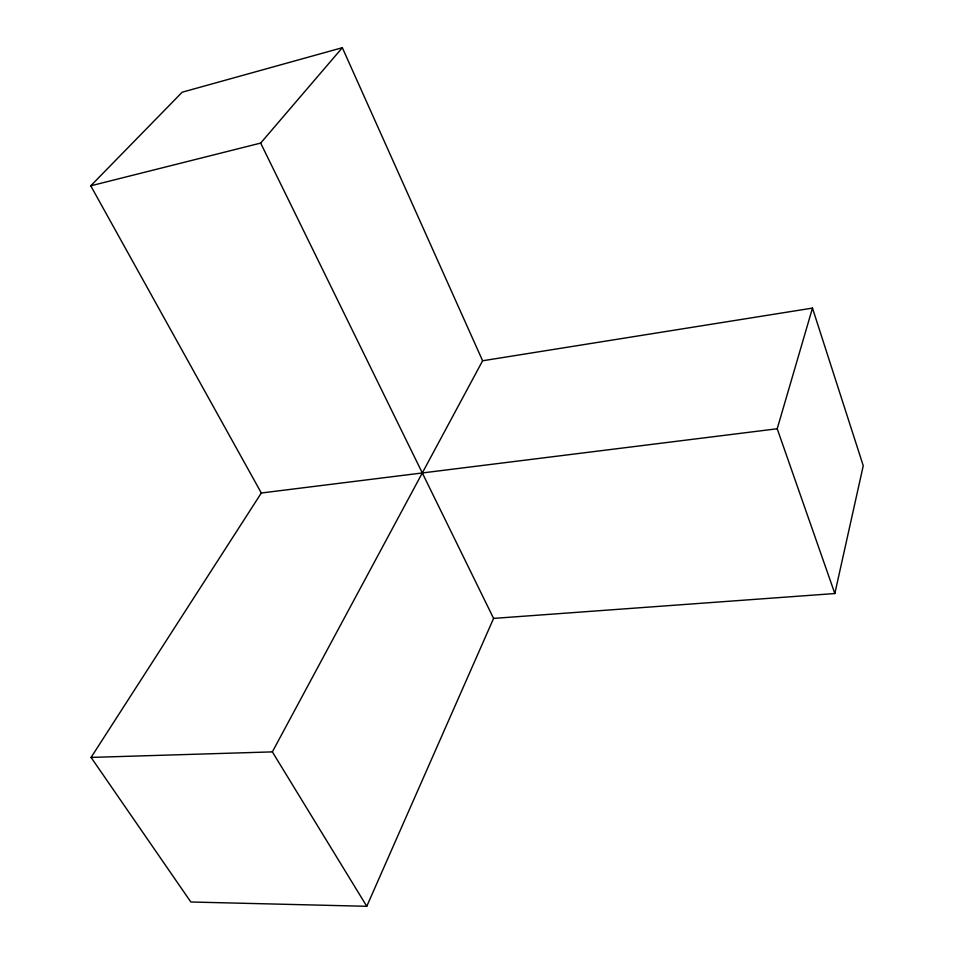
<?xml version="1.0" encoding="UTF-8"?>
<svg xmlns="http://www.w3.org/2000/svg" width="954" height="954" viewBox="0 0 954 954"><rect width="100%" height="100%" fill="white"/><g stroke="black" fill="none" stroke-linecap="round" stroke-linejoin="round"><path stroke-width="1.43" d="M366.777 906.3L493.588 618.407L834.833 593.531L863.251 465.743L812.474 308.094L482.617 360.767L272.355 751.883L366.777 906.3L190.836 901.995L91.083 757.416L261.324 493.003L777.212 428.763L812.474 308.094M261.324 493.003L90.749 185.815L260.657 143.088L342.331 47.7L482.617 360.767M90.749 185.815L182.19 92.204L342.331 47.7M91.083 757.416L272.355 751.883M260.657 143.088L493.588 618.407M777.212 428.763L834.833 593.531"/></g></svg>
